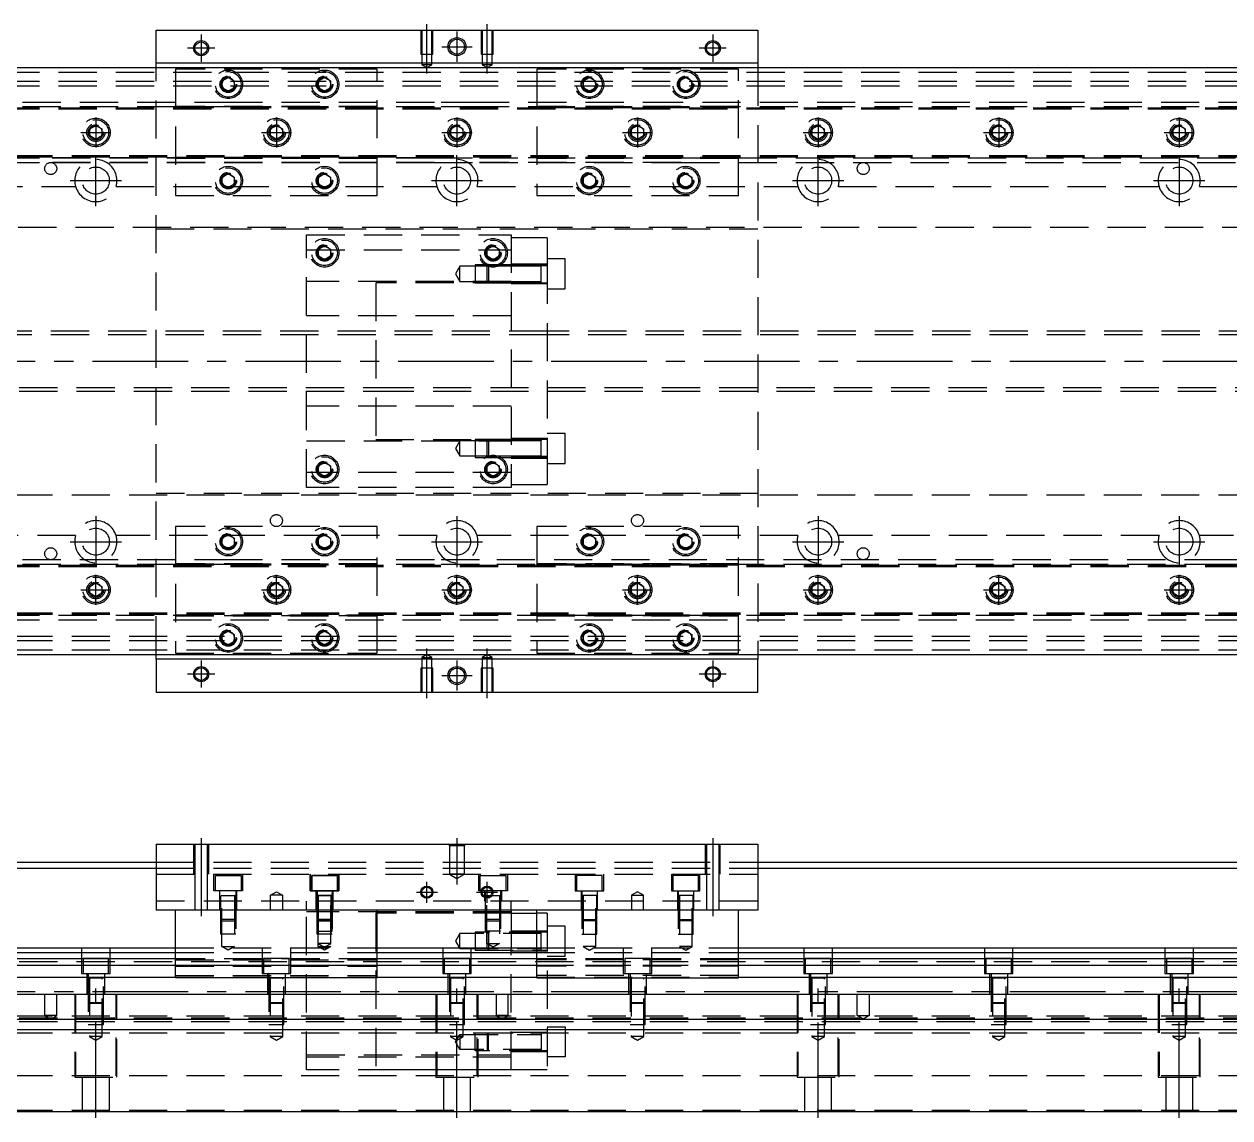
# Model space of a CAD drawing. Extents: x -29 to 999, y -310 to 112.
# Drawn here: x 253.2 to 653.8, y -251.5 to 112 of the extents above; entities that cross this region are included whole.
import ezdxf

# ---------------------------------------------------------------- set-up
doc = ezdxf.new("R2010")
doc.units = 0
doc.linetypes.add('CENTER', pattern=[50.8, 31.75, -6.35, 6.35, -6.35])
doc.linetypes.add('DASHED', pattern=[19.05, 12.7, -6.35])
doc.layers.get('0').update_dxf_attribs({"linetype": 'CONTINUOUS'})
doc.layers.add('CENTER', color=1, linetype='CENTER')

msp = doc.modelspace()

# ---------------------------------------------------------------- linework, layer by layer
at = {"color": 7, "linetype": 'CONTINUOUS'}
for p, q in [((297, 99), (297, 110)), ((297, 110), (497, 110)), ((497, 110), (497, 99)), ((791, 97.5), (3, 97.5)), ((497, 99), (297, 99)), ((297, 97.5), (297, 99)), ((497, 99), (497, 97.5)), ((3, -97.5), (791, -97.5)), ((297, -99), (297, -97.5)), ((297, -99), (297, -110)), ((497, -99), (297, -99)), ((497, -97.5), (497, -99)), ((497, -110), (497, -99)), ((297, -110), (497, -110)), ((297, -160.49), (297, -182.49)), ((297, -160.49), (497, -160.49)), ((497, -160.49), (497, -182.49)), ((3, -166.49), (297, -166.49)), ((497, -166.49), (791, -166.49)), ((11, -168.49), (297, -168.49)), ((497, -168.49), (783, -168.49)), ((497, -182.49), (297, -182.49)), ((303.5, -204.99), (303.5, -182.49)), ((370.5, -204.99), (370.5, -182.49)), ((415, -182.49), (415, -194.99)), ((415, -183.49), (423.5, -183.49)), ((423.5, -204.99), (423.5, -182.49)), ((490.5, -204.99), (490.5, -182.49)), ((17, -194.99), (303.5, -194.99)), ((370.5, -194.99), (423.5, -194.99)), ((490.5, -194.99), (777, -194.99)), ((17, -196.529608), (303.5, -196.529608)), ((303.5, -198.61154), (17, -198.61154)), ((370.5, -196.529608), (423.5, -196.529608)), ((423.5, -198.61154), (370.5, -198.61154)), ((490.5, -196.529608), (777, -196.529608)), ((777, -198.61154), (490.5, -198.61154)), ((303.5, -200.826666), (17, -200.826666)), ((423.5, -200.826666), (370.5, -200.826666)), ((777, -200.826666), (490.5, -200.826666)), ((17, -204.671934), (303.5, -204.671934)), ((370.5, -204.99), (303.5, -204.99)), ((370.5, -204.671934), (423.5, -204.671934)), ((423.5, -204.99), (490.5, -204.99)), ((490.5, -204.671934), (777, -204.671934)), ((777, -210.49), (17, -210.49)), ((777, -218.79), (17, -218.79)), ((777, -222.19), (17, -222.19)), ((777, -249.49), (17, -249.49))]:
    msp.add_line(p, q, dxfattribs=at)
at = {"color": 3, "linetype": 'DASHED'}
for p, q in [((385.000006, 110), (385.000006, 102)), ((385.35, 110), (385.35, 102)), ((388.65, 102), (388.65, 110)), ((388.999994, 102), (388.999994, 110)), ((405.000006, 110), (405.000006, 102)), ((405.35, 110), (405.35, 102)), ((408.65, 102), (408.65, 110)), ((408.999994, 102), (408.999994, 110)), ((385.000006, 102), (388.999994, 102)), ((385.35, 102), (385.35, 98.5)), ((388.65, 98.5), (388.65, 102)), ((405.000006, 102), (408.999994, 102)), ((405.35, 102), (405.35, 98.5)), ((408.65, 98.5), (408.65, 102)), ((297, -97.5), (297, 97.5)), ((370.5, 97), (303.5, 97)), ((303.5, 97), (303.5, 55)), ((370.5, 55), (370.5, 97)), ((388.65, 98.5), (385.35, 98.5)), ((385.35, 98.5), (387, 97.547372)), ((387, 97.547372), (388.65, 98.5)), ((408.65, 98.5), (405.35, 98.5)), ((405.35, 98.5), (407, 97.547372)), ((407, 97.547372), (408.65, 98.5)), ((490.5, 97), (423.5, 97)), ((423.5, 97), (423.5, 55)), ((490.5, 55), (490.5, 97)), ((497, 97.5), (497, -97.5)), ((17, 96), (777, 96)), ((17, 93), (777, 93)), ((318.5, 92), (318.512884, 92.253488)), ((319, 93.1547), (321, 94.309402)), ((319, 90.8453), (319, 93.1547)), ((321, 94.309402), (323, 93.1547)), ((323, 93.1547), (323, 90.8453)), ((350.5, 92), (350.518502, 92.303588)), ((351, 93.1547), (353, 94.309402)), ((351, 90.8453), (351, 93.1547)), ((353, 94.309402), (355, 93.1547)), ((355, 93.1547), (355, 90.8453)), ((439, 93.1547), (441, 94.309402)), ((439, 90.8453), (439, 93.1547)), ((441, 94.309402), (443, 93.1547)), ((443, 93.1547), (443, 90.8453)), ((443.483582, 92.286038), (443.5, 92)), ((471, 93.1547), (473, 94.309402)), ((471, 90.8453), (471, 93.1547)), ((473, 94.309402), (475, 93.1547)), ((475, 93.1547), (475, 90.8453)), ((475.483582, 92.286038), (475.5, 92)), ((17, 91.5), (777, 91.5)), ((321, 89.690598), (319, 90.8453)), ((323, 90.8453), (321, 89.690598)), ((353, 89.690598), (351, 90.8453)), ((355, 90.8453), (353, 89.690598)), ((441, 89.690598), (439, 90.8453)), ((443, 90.8453), (441, 89.690598)), ((473, 89.690598), (471, 90.8453)), ((475, 90.8453), (473, 89.690598)), ((322.5, 86), (17, 86)), ((322.5, 84.460392), (17, 84.460392)), ((17, 84.204452), (777, 84.204452)), ((17, 84.2), (777, 84.2)), ((370.5, 84.643014), (303.5, 84.643014)), ((303.5, 84.6), (370.5, 84.6)), ((303.5, 84.3), (370.5, 84.3)), ((389.5, 86), (322.5, 86)), ((389.5, 86), (322.5, 86)), ((389.5, 84.460392), (322.5, 84.460392)), ((389.5, 84.460392), (322.5, 84.460392)), ((404.5, 86), (389.5, 86)), ((404.5, 84.460392), (389.5, 84.460392)), ((471.5, 86), (404.5, 86)), ((471.5, 86), (404.5, 86)), ((471.5, 84.460392), (404.5, 84.460392)), ((471.5, 84.460392), (404.5, 84.460392)), ((490.5, 84.643014), (423.5, 84.643014)), ((423.5, 84.6), (490.5, 84.6)), ((423.5, 84.3), (490.5, 84.3)), ((777, 86), (471.5, 86)), ((777, 84.460392), (471.5, 84.460392)), ((17, 83.8), (777, 83.8)), ((275, 77.1547), (277, 78.309402)), ((275, 74.8453), (275, 77.1547)), ((277, 78.309402), (279, 77.1547)), ((279, 77.1547), (279, 74.8453)), ((279.483582, 76.286038), (279.5, 76)), ((335, 77.1547), (337, 78.309402)), ((335, 74.8453), (335, 77.1547)), ((337, 78.309402), (339, 77.1547)), ((339, 77.1547), (339, 74.8453)), ((339.483582, 76.286038), (339.5, 76)), ((395, 77.1547), (397, 78.309402)), ((395, 74.8453), (395, 77.1547)), ((397, 78.309402), (399, 77.1547)), ((399, 77.1547), (399, 74.8453)), ((399.483582, 76.286038), (399.5, 76)), ((454.5, 76), (454.512884, 76.253488)), ((455, 77.1547), (457, 78.309402)), ((455, 74.8453), (455, 77.1547)), ((457, 78.309402), (459, 77.1547)), ((459, 77.1547), (459, 74.8453)), ((514.5, 76), (514.512884, 76.253488)), ((515, 77.1547), (517, 78.309402)), ((515, 74.8453), (515, 77.1547)), ((517, 78.309402), (519, 77.1547)), ((519, 77.1547), (519, 74.8453)), ((574.5, 76), (574.512884, 76.253488)), ((575, 77.1547), (577, 78.309402)), ((575, 74.8453), (575, 77.1547)), ((577, 78.309402), (579, 77.1547)), ((579, 77.1547), (579, 74.8453)), ((634.5, 76), (634.512884, 76.253488)), ((635, 77.1547), (637, 78.309402)), ((635, 74.8453), (635, 77.1547)), ((637, 78.309402), (639, 77.1547)), ((639, 77.1547), (639, 74.8453)), ((277, 73.690598), (275, 74.8453)), ((279, 74.8453), (277, 73.690598)), ((337, 73.690598), (335, 74.8453)), ((339, 74.8453), (337, 73.690598)), ((397, 73.690598), (395, 74.8453)), ((399, 74.8453), (397, 73.690598)), ((457, 73.690598), (455, 74.8453)), ((459, 74.8453), (457, 73.690598)), ((517, 73.690598), (515, 74.8453)), ((519, 74.8453), (517, 73.690598)), ((577, 73.690598), (575, 74.8453)), ((579, 74.8453), (577, 73.690598)), ((637, 73.690598), (635, 74.8453)), ((639, 74.8453), (637, 73.690598)), ((777, 68.2), (17, 68.2)), ((777, 67.8), (17, 67.8)), ((777, 67.795548), (17, 67.795548)), ((17, 67.539608), (262.5, 67.539608)), ((17, 66), (262.5, 66)), ((389.5, 67.539608), (262.5, 67.539608)), ((262.5, 67.539608), (389.5, 67.539608)), ((389.5, 66), (262.5, 66)), ((262.5, 66), (389.5, 66)), ((370.5, 67.7), (303.5, 67.7)), ((370.5, 67.4), (303.5, 67.4)), ((370.5, 67.356986), (303.5, 67.356986)), ((389.5, 67.539608), (404.5, 67.539608)), ((389.5, 66), (404.5, 66)), ((471.5, 67.539608), (404.5, 67.539608)), ((404.5, 67.539608), (471.5, 67.539608)), ((471.5, 66), (404.5, 66)), ((404.5, 66), (471.5, 66)), ((490.5, 67.7), (423.5, 67.7)), ((490.5, 67.4), (423.5, 67.4)), ((490.5, 67.356986), (423.5, 67.356986)), ((471.5, 67.539608), (777, 67.539608)), ((471.5, 66), (777, 66)), ((319, 61.1547), (321, 62.309402)), ((319, 58.8453), (319, 61.1547)), ((321, 62.309402), (323, 61.1547)), ((323, 61.1547), (323, 58.8453)), ((323.483582, 60.286038), (323.5, 60)), ((351, 61.1547), (353, 62.309402)), ((351, 58.8453), (351, 61.1547)), ((353, 62.309402), (355, 61.1547)), ((355, 61.1547), (355, 58.8453)), ((355.483582, 60.286038), (355.5, 60)), ((439, 61.1547), (441, 62.309402)), ((439, 58.8453), (439, 61.1547)), ((441, 62.309402), (443, 61.1547)), ((443, 61.1547), (443, 58.8453)), ((443.483582, 60.286038), (443.5, 60)), ((471, 61.1547), (473, 62.309402)), ((471, 58.8453), (471, 61.1547)), ((473, 62.309402), (475, 61.1547)), ((475, 61.1547), (475, 58.8453)), ((475.483582, 60.286038), (475.5, 60)), ((163.708204, 58), (270.291796, 58)), ((283.708204, 58), (390.291796, 58)), ((321, 57.690598), (319, 58.8453)), ((323, 58.8453), (321, 57.690598)), ((353, 57.690598), (351, 58.8453)), ((355, 58.8453), (353, 57.690598)), ((403.708204, 58), (510.291796, 58)), ((441, 57.690598), (439, 58.8453)), ((443, 58.8453), (441, 57.690598)), ((473, 57.690598), (471, 58.8453)), ((475, 58.8453), (473, 57.690598)), ((523.708204, 58), (630.291796, 58)), ((643.708204, 58), (750.291796, 58)), ((303.5, 55), (370.5, 55)), ((423.5, 55), (490.5, 55)), ((22.640312, 44.5), (777, 44.5)), ((297, 44), (497, 44)), ((347, 42), (415, 42)), ((347, -42), (347, 42)), ((415, 42), (415, -42)), ((427, 41), (415, 41)), ((427, 41), (427, 31.701734)), ((347, 37), (415, 37)), ((350.5, 36), (350.512884, 36.253488)), ((351, 37.1547), (353, 38.309402)), ((351, 34.8453), (351, 37.1547)), ((353, 38.309402), (355, 37.1547)), ((355, 37.1547), (355, 34.8453)), ((407, 37.1547), (409, 38.309402)), ((407, 34.8453), (407, 37.1547)), ((409, 38.309402), (411, 37.1547)), ((411, 37.1547), (411, 34.8453)), ((411.483582, 36.286038), (411.5, 36)), ((353, 33.690598), (351, 34.8453)), ((355, 34.8453), (353, 33.690598)), ((409, 33.690598), (407, 34.8453)), ((411, 34.8453), (409, 33.690598)), ((427, 32.261852), (415, 32.261852)), ((433, 34.011852), (427, 34.011852)), ((433, 24.011852), (433, 34.011852)), ((398, 31.511852), (396.556624, 29.011852)), ((396.556624, 29.011852), (398, 26.511852)), ((398, 26.511852), (398, 31.511852)), ((403, 31.511852), (398, 31.511852)), ((403, 32.011846), (403, 26.011856)), ((407.49998, 32.011846), (403, 32.011846)), ((406.99998, 31.511852), (403, 31.511852)), ((407.5, 32.011852), (407, 31.511852)), ((407, 26.511852), (407, 31.511852)), ((415, 31.511852), (407, 31.511852)), ((415, 31.511852), (407, 31.511852)), ((407.5, 32.011852), (407.5, 26.011852)), ((415, 32.011852), (407.5, 32.011852)), ((415, 32.011846), (407.5, 32.011846)), ((427, 31.701734), (415, 31.701734)), ((425.005, 32.011852), (415.00002, 32.011852)), ((425, 31.511852), (415.00002, 31.511852)), ((427, 32.011852), (424.995, 32.011852)), ((425, 26.011846), (425, 32.011856)), ((427, 31.701734), (427, -31.701734)), ((415, 26.5), (347, 26.5)), ((370, 26), (370, -26)), ((415, 26), (370, 26)), ((398, 26.511852), (403, 26.511852)), ((403, 26.511852), (406.99998, 26.511852)), ((403, 26.011856), (407.49998, 26.011856)), ((407, 26.511852), (415, 26.511852)), ((407, 26.511852), (415, 26.511852)), ((407, 26.511852), (407.5, 26.011852)), ((407.5, 26.011856), (415, 26.011856)), ((407.5, 26.011852), (415, 26.011852)), ((415, 25.761852), (427, 25.761852)), ((415.00002, 26.511852), (425, 26.511852)), ((415.00002, 26.011852), (425.005, 26.011852)), ((424.995, 26.011852), (427, 26.011852)), ((427, 24.011852), (433, 24.011852)), ((415, 15), (347, 15)), ((369.99998, 10), (42, 10)), ((369.99998, 8.75), (42, 8.75)), ((427, 10), (370, 10)), ((427, 9.999994), (370, 9.999994)), ((427, 8.75), (370, 8.75)), ((427, 8.75), (370, 8.75)), ((720.005, 10), (427.00002, 10)), ((720, 8.75), (427.00002, 8.75)), ((42, -8.75), (369.99998, -8.75)), ((42, -10), (369.99998, -10)), ((370, -8.75), (427, -8.75)), ((370, -8.75), (427, -8.75)), ((370, -9.999994), (427, -9.999994)), ((370, -10), (427, -10)), ((427.00002, -8.75), (720, -8.75)), ((427.00002, -10), (720.005, -10)), ((415, -15), (347, -15)), ((433, -24.011852), (427, -24.011852)), ((433, -34.011852), (433, -24.011852)), ((347, -26.5), (415, -26.5)), ((370, -26), (415, -26)), ((398, -26.511852), (396.556624, -29.011852)), ((398, -31.511852), (398, -26.511852)), ((403, -26.511852), (398, -26.511852)), ((403, -26.011856), (403, -32.011846)), ((407.49998, -26.011856), (403, -26.011856)), ((406.99998, -26.511852), (403, -26.511852)), ((407.5, -26.011852), (407, -26.511852)), ((407, -31.511852), (407, -26.511852)), ((415, -26.511852), (407, -26.511852)), ((415, -26.511852), (407, -26.511852)), ((407.5, -26.011852), (407.5, -32.011852)), ((415, -26.011852), (407.5, -26.011852)), ((415, -26.011856), (407.5, -26.011856)), ((427, -25.761852), (415, -25.761852)), ((425.005, -26.011852), (415.00002, -26.011852)), ((425, -26.511852), (415.00002, -26.511852)), ((427, -26.011852), (424.995, -26.011852)), ((425, -32.010828), (425, -26.011846)), ((425, -26.361648), (425, -26.011852)), ((425, -26.011852), (425, -26.361648)), ((425, -31.662054), (425, -26.361648)), ((396.556624, -29.011852), (398, -31.511852)), ((398, -31.511852), (403, -31.511852)), ((403, -31.511852), (406.99998, -31.511852)), ((403, -32.011846), (407.49998, -32.011846)), ((407, -31.511852), (415, -31.511852)), ((407, -31.511852), (415, -31.511852)), ((407, -31.511852), (407.5, -32.011852)), ((407.5, -32.011846), (415, -32.011846)), ((407.5, -32.011852), (415, -32.011852)), ((427, -31.701734), (415, -31.701734)), ((427, -31.701734), (415, -31.701734)), ((415.00002, -31.511852), (425, -31.511852)), ((415.00002, -32.011852), (425.005, -32.011852)), ((424.995, -32.011852), (427, -32.011852)), ((425, -32.011852), (425, -31.662054)), ((425, -31.662054), (425, -32.011852)), ((425, -32.011856), (425, -32.010828)), ((427, -31.701734), (427, -41)), ((351, -34.8453), (353, -33.690598)), ((351, -37.1547), (351, -34.8453)), ((353, -33.690598), (355, -34.8453)), ((355, -34.8453), (355, -37.1547)), ((355.483582, -35.713962), (355.5, -36)), ((407, -34.8453), (409, -33.690598)), ((407, -37.1547), (407, -34.8453)), ((409, -33.690598), (411, -34.8453)), ((411, -34.8453), (411, -37.1547)), ((411.483582, -35.713962), (411.5, -36)), ((415, -32.261852), (427, -32.261852)), ((427, -34.011852), (433, -34.011852)), ((415, -37), (347, -37)), ((353, -38.309402), (351, -37.1547)), ((355, -37.1547), (353, -38.309402)), ((409, -38.309402), (407, -37.1547)), ((411, -37.1547), (409, -38.309402)), ((497, -44), (297, -44)), ((415, -42), (347, -42)), ((415, -41), (427, -41)), ((777, -44.5), (22.640312, -44.5)), ((303.5, -55), (303.5, -97)), ((370.5, -55), (303.5, -55)), ((370.5, -97), (370.5, -55)), ((490.5, -55), (423.5, -55)), ((423.5, -55), (423.5, -97)), ((490.5, -97), (490.5, -55)), ((270.291796, -58), (163.708204, -58)), ((390.291796, -58), (283.708204, -58)), ((318.5, -60), (318.512884, -59.746512)), ((319, -58.8453), (321, -57.690598)), ((319, -61.1547), (319, -58.8453)), ((321, -57.690598), (323, -58.8453)), ((323, -58.8453), (323, -61.1547)), ((351, -58.8453), (353, -57.690598)), ((351, -61.1547), (351, -58.8453)), ((353, -57.690598), (355, -58.8453)), ((355, -58.8453), (355, -61.1547)), ((355.483582, -59.713962), (355.5, -60)), ((510.291796, -58), (403.708204, -58)), ((439, -58.8453), (441, -57.690598)), ((439, -61.1547), (439, -58.8453)), ((441, -57.690598), (443, -58.8453)), ((443, -58.8453), (443, -61.1547)), ((443.483582, -59.713962), (443.5, -60)), ((470.5, -60), (470.512884, -59.746512)), ((471, -58.8453), (473, -57.690598)), ((471, -61.1547), (471, -58.8453)), ((473, -57.690598), (475, -58.8453)), ((475, -58.8453), (475, -61.1547)), ((630.291796, -58), (523.708204, -58)), ((750.291796, -58), (643.708204, -58)), ((321, -62.309402), (319, -61.1547)), ((323, -61.1547), (321, -62.309402)), ((353, -62.309402), (351, -61.1547)), ((355, -61.1547), (353, -62.309402)), ((441, -62.309402), (439, -61.1547)), ((443, -61.1547), (441, -62.309402)), ((473, -62.309402), (471, -61.1547)), ((475, -61.1547), (473, -62.309402)), ((322.5, -66), (17, -66)), ((322.5, -67.539608), (17, -67.539608)), ((17, -67.795548), (777, -67.795548)), ((17, -67.8), (777, -67.8)), ((370.5, -67.356986), (303.5, -67.356986)), ((303.5, -67.4), (370.5, -67.4)), ((303.5, -67.7), (370.5, -67.7)), ((389.5, -66), (322.5, -66)), ((389.5, -66), (322.5, -66)), ((389.5, -67.539608), (322.5, -67.539608)), ((389.5, -67.539608), (322.5, -67.539608)), ((404.5, -66), (389.5, -66)), ((404.5, -67.539608), (389.5, -67.539608)), ((651.5, -66), (404.5, -66)), ((651.5, -66), (404.5, -66)), ((651.5, -67.539608), (404.5, -67.539608)), ((651.5, -67.539608), (404.5, -67.539608)), ((490.5, -67.356986), (423.5, -67.356986)), ((423.5, -67.4), (490.5, -67.4)), ((423.5, -67.7), (490.5, -67.7)), ((777, -66), (651.5, -66)), ((777, -67.539608), (651.5, -67.539608)), ((17, -68.2), (777, -68.2)), ((274.5, -76), (274.512884, -75.746512)), ((275, -74.8453), (277, -73.690598)), ((275, -77.1547), (275, -74.8453)), ((277, -73.690598), (279, -74.8453)), ((279, -74.8453), (279, -77.1547)), ((335, -74.8453), (337, -73.690598)), ((335, -77.1547), (335, -74.8453)), ((337, -73.690598), (339, -74.8453)), ((339, -74.8453), (339, -77.1547)), ((339.483582, -75.713962), (339.5, -76)), ((394.5, -76), (394.518502, -75.696412)), ((395, -74.8453), (397, -73.690598)), ((395, -77.1547), (395, -74.8453)), ((397, -73.690598), (399, -74.8453)), ((399, -74.8453), (399, -77.1547)), ((455, -74.8453), (457, -73.690598)), ((455, -77.1547), (455, -74.8453)), ((457, -73.690598), (459, -74.8453)), ((459, -74.8453), (459, -77.1547)), ((459.483582, -75.713962), (459.5, -76)), ((515, -74.8453), (517, -73.690598)), ((515, -77.1547), (515, -74.8453)), ((517, -73.690598), (519, -74.8453)), ((519, -74.8453), (519, -77.1547)), ((519.483582, -75.713962), (519.5, -76)), ((575, -74.8453), (577, -73.690598)), ((575, -77.1547), (575, -74.8453)), ((577, -73.690598), (579, -74.8453)), ((579, -74.8453), (579, -77.1547)), ((579.483582, -75.713962), (579.5, -76)), ((635, -74.8453), (637, -73.690598)), ((635, -77.1547), (635, -74.8453)), ((637, -73.690598), (639, -74.8453)), ((639, -74.8453), (639, -77.1547)), ((639.483582, -75.713962), (639.5, -76)), ((277, -78.309402), (275, -77.1547)), ((279, -77.1547), (277, -78.309402)), ((337, -78.309402), (335, -77.1547)), ((339, -77.1547), (337, -78.309402)), ((397, -78.309402), (395, -77.1547)), ((399, -77.1547), (397, -78.309402)), ((457, -78.309402), (455, -77.1547)), ((459, -77.1547), (457, -78.309402)), ((517, -78.309402), (515, -77.1547)), ((519, -77.1547), (517, -78.309402)), ((577, -78.309402), (575, -77.1547)), ((579, -77.1547), (577, -78.309402)), ((637, -78.309402), (635, -77.1547)), ((639, -77.1547), (637, -78.309402)), ((777, -83.8), (17, -83.8)), ((777, -84.2), (17, -84.2)), ((777, -84.204452), (17, -84.204452)), ((17, -84.460392), (777, -84.460392)), ((17, -86), (777, -86)), ((303.5, -84.3), (370.5, -84.3)), ((303.5, -84.6), (370.5, -84.6)), ((370.5, -84.643014), (303.5, -84.643014)), ((423.5, -84.3), (490.5, -84.3)), ((423.5, -84.6), (490.5, -84.6)), ((490.5, -84.643014), (423.5, -84.643014)), ((777, -91.5), (17, -91.5)), ((319, -90.8453), (321, -89.690598)), ((319, -93.1547), (319, -90.8453)), ((321, -89.690598), (323, -90.8453)), ((323, -90.8453), (323, -93.1547)), ((323.483582, -91.713962), (323.5, -92)), ((351, -90.8453), (353, -89.690598)), ((351, -93.1547), (351, -90.8453)), ((353, -89.690598), (355, -90.8453)), ((355, -90.8453), (355, -93.1547)), ((355.483582, -91.713962), (355.5, -92)), ((438.5, -92), (438.518502, -91.696412)), ((439, -90.8453), (441, -89.690598)), ((439, -93.1547), (439, -90.8453)), ((441, -89.690598), (443, -90.8453)), ((443, -90.8453), (443, -93.1547)), ((470.5, -92), (470.512884, -91.746512)), ((471, -90.8453), (473, -89.690598)), ((471, -93.1547), (471, -90.8453)), ((473, -89.690598), (475, -90.8453)), ((475, -90.8453), (475, -93.1547)), ((777, -93), (17, -93)), ((777, -96), (17, -96)), ((321, -94.309402), (319, -93.1547)), ((323, -93.1547), (321, -94.309402)), ((353, -94.309402), (351, -93.1547)), ((355, -93.1547), (353, -94.309402)), ((441, -94.309402), (439, -93.1547)), ((443, -93.1547), (441, -94.309402)), ((473, -94.309402), (471, -93.1547)), ((475, -93.1547), (473, -94.309402)), ((303.5, -97), (370.5, -97)), ((387, -97.547372), (385.35, -98.5)), ((385.35, -98.5), (387, -98.5)), ((385.35, -98.5), (385.35, -102)), ((388.65, -98.5), (387, -97.547372)), ((387, -98.5), (388.65, -98.5)), ((388.65, -102), (388.65, -98.5)), ((407, -97.547372), (405.35, -98.5)), ((405.35, -98.5), (407, -98.5)), ((405.35, -98.5), (405.35, -102)), ((408.65, -98.5), (407, -97.547372)), ((407, -98.5), (408.65, -98.5)), ((408.65, -102), (408.65, -98.5)), ((423.5, -97), (490.5, -97)), ((388.999994, -102), (385.000006, -102)), ((385.000006, -102), (385.000006, -110)), ((385.35, -102), (385.35, -110)), ((388.65, -110), (388.65, -102)), ((388.999994, -110), (388.999994, -102)), ((408.999994, -102), (405.000006, -102)), ((405.000006, -102), (405.000006, -110)), ((405.35, -102), (405.35, -110)), ((408.65, -110), (408.65, -102)), ((408.999994, -110), (408.999994, -102)), ((309.500006, -160.49), (309.500006, -170.49)), ((309.9, -160.49), (309.9, -170.49)), ((314.1, -170.49), (314.1, -160.49)), ((314.499994, -170.49), (314.499994, -160.49)), ((394.5, -160.99), (394, -160.49)), ((394.5, -160.99), (394.5, -170.49)), ((394.5, -160.99), (399.5, -160.99)), ((399.5, -160.99), (400, -160.49)), ((399.5, -170.49), (399.5, -160.99)), ((479.500006, -160.49), (479.500006, -170.49)), ((479.9, -160.49), (479.9, -170.49)), ((484.1, -170.49), (484.1, -160.49)), ((484.499994, -170.49), (484.499994, -160.49)), ((297, -166.49), (497, -166.49)), ((297, -168.49), (497, -168.49)), ((297, -170.49), (497, -170.49)), ((309.9, -170.49), (309.9, -182.49)), ((314.1, -182.49), (314.1, -170.49)), ((316.25, -175.99), (316.25, -170.49)), ((316.75, -170.99), (325.25, -170.99)), ((316.75, -175.99), (316.75, -170.99)), ((325.25, -170.99), (325.25, -175.99)), ((325.75, -170.49), (325.75, -175.99)), ((348.25, -170.49), (348.25, -175.99)), ((348.25, -175.99), (348.25, -170.49)), ((357.25, -170.99), (348.75, -170.99)), ((348.75, -170.99), (348.75, -175.99)), ((348.75, -170.99), (357.25, -170.99)), ((348.75, -175.99), (348.75, -170.99)), ((357.25, -175.99), (357.25, -170.99)), ((357.25, -170.99), (357.25, -175.99)), ((357.75, -175.99), (357.75, -170.49)), ((357.75, -170.49), (357.75, -175.99)), ((399.5, -170.49), (394.5, -170.49)), ((394.5, -170.49), (397, -171.933376)), ((397, -171.933376), (399.5, -170.49)), ((404.25, -175.99), (404.25, -170.49)), ((404.75, -170.99), (413.25, -170.99)), ((404.75, -175.99), (404.75, -170.99)), ((413.25, -170.99), (413.25, -175.99)), ((413.75, -170.49), (413.75, -175.99)), ((436.25, -170.49), (436.25, -175.99)), ((445.25, -170.99), (436.75, -170.99)), ((436.75, -170.99), (436.75, -175.99)), ((445.25, -175.99), (445.25, -170.99)), ((445.75, -175.99), (445.75, -170.49)), ((468.25, -170.49), (468.25, -175.99)), ((477.25, -170.99), (468.75, -170.99)), ((468.75, -170.99), (468.75, -175.99)), ((477.25, -175.99), (477.25, -170.99)), ((477.75, -175.99), (477.75, -170.49)), ((479.9, -170.49), (479.9, -182.49)), ((484.1, -182.49), (484.1, -170.49)), ((325.75, -175.99), (316.25, -175.99)), ((318.25, -182.49), (318.25, -175.99)), ((318.500006, -190.49), (318.500006, -175.99)), ((323.499994, -175.99), (323.499994, -190.49)), ((323.75, -175.99), (323.75, -182.49)), ((348.25, -175.99), (357.75, -175.99)), ((357.75, -175.99), (348.25, -175.99)), ((350.25, -175.99), (350.25, -179.49)), ((350.25, -182.49), (350.25, -175.99)), ((350.500006, -175.99), (350.500006, -189.49)), ((350.500006, -190.49), (350.500006, -175.99)), ((355.499994, -189.49), (355.499994, -175.99)), ((355.499994, -175.99), (355.499994, -190.49)), ((355.75, -179.49), (355.75, -175.99)), ((355.75, -175.99), (355.75, -182.49)), ((413.75, -175.99), (404.25, -175.99)), ((406.25, -179.49), (406.25, -175.99)), ((406.500006, -189.49), (406.500006, -175.99)), ((411.499994, -175.99), (411.499994, -189.49)), ((411.75, -175.99), (411.75, -179.49)), ((436.25, -175.99), (445.75, -175.99)), ((438.25, -175.99), (438.25, -182.49)), ((438.500006, -175.99), (438.500006, -190.49)), ((443.499994, -190.49), (443.499994, -175.99)), ((443.75, -182.49), (443.75, -175.99)), ((468.25, -175.99), (477.75, -175.99)), ((470.25, -175.99), (470.25, -182.49)), ((470.500006, -175.99), (470.500006, -190.49)), ((475.499994, -190.49), (475.499994, -175.99)), ((475.75, -182.49), (475.75, -175.99)), ((497, -179.49), (297, -179.49)), ((318.499994, -177.59), (323.500006, -177.59)), ((318.9, -194.49), (318.9, -177.59)), ((323.1, -177.59), (323.1, -194.49)), ((335, -177.49), (337, -176.3353)), ((337, -177.49), (335, -177.49)), ((335, -182.49), (335, -177.49)), ((337, -176.3353), (339, -177.49)), ((339, -177.49), (337, -177.49)), ((339, -177.49), (339, -182.49)), ((347, -182.49), (347, -179.49)), ((355.500006, -177.59), (350.499994, -177.59)), ((355.500006, -177.59), (350.499994, -177.59)), ((350.499994, -177.59), (355.500006, -177.59)), ((350.9, -177.59), (350.9, -193.49)), ((350.9, -194.49), (350.9, -177.59)), ((355.1, -193.49), (355.1, -177.59)), ((355.1, -177.59), (355.1, -194.49)), ((406.499994, -177.59), (411.500006, -177.59)), ((406.499994, -177.59), (411.500006, -177.59)), ((406.9, -193.49), (406.9, -177.59)), ((411.1, -177.59), (411.1, -193.49)), ((415, -182.49), (415, -179.49)), ((443.500006, -177.59), (438.499994, -177.59)), ((438.9, -177.59), (438.9, -194.49)), ((443.1, -194.49), (443.1, -177.59)), ((457, -176.3353), (455, -177.49)), ((455, -177.49), (457, -177.49)), ((455, -177.49), (455, -182.49)), ((459, -177.49), (457, -176.3353)), ((457, -177.49), (459, -177.49)), ((459, -182.49), (459, -177.49)), ((475.500006, -177.59), (470.499994, -177.59)), ((470.9, -177.59), (470.9, -194.49)), ((475.1, -194.49), (475.1, -177.59)), ((347, -235.49), (347, -182.49)), ((415, -182.99), (347, -182.99)), ((370, -183.49), (370, -235.49)), ((415, -183.49), (370, -183.49)), ((427, -183.49), (423.5, -183.49)), ((427, -183.49), (427, -235.49)), ((323.5, -185.59), (318.5, -185.59)), ((318.9, -185.99), (318.5, -185.59)), ((318.9, -185.99), (323.1, -185.99)), ((323.5, -185.59), (323.1, -185.99)), ((350.5, -185.59), (355.5, -185.59)), ((350.5, -185.59), (350.9, -185.99)), ((355.5, -185.59), (350.5, -185.59)), ((350.9, -185.99), (350.5, -185.59)), ((355.1, -185.99), (350.9, -185.99)), ((350.9, -185.99), (355.1, -185.99)), ((355.1, -185.99), (355.5, -185.59)), ((355.5, -185.59), (355.1, -185.99)), ((411.5, -185.59), (406.5, -185.59)), ((406.9, -185.99), (406.5, -185.59)), ((406.9, -185.99), (411.1, -185.99)), ((411.5, -185.59), (411.1, -185.99)), ((433, -187.74), (427, -187.74)), ((433, -197.74), (433, -187.74)), ((438.5, -185.59), (443.5, -185.59)), ((438.5, -185.59), (438.9, -185.99)), ((443.1, -185.99), (438.9, -185.99)), ((443.1, -185.99), (443.5, -185.59)), ((470.5, -185.59), (475.5, -185.59)), ((470.5, -185.59), (470.9, -185.99)), ((475.1, -185.99), (470.9, -185.99)), ((475.1, -185.99), (475.5, -185.59)), ((323.499994, -190.49), (318.500006, -190.49)), ((350.500006, -189.49), (355.499994, -189.49)), ((355.499994, -190.49), (350.500006, -190.49)), ((398, -190.24), (396.556624, -192.74)), ((398, -195.24), (398, -190.24)), ((425, -190.24), (398, -190.24)), ((403, -189.740006), (403, -195.739994)), ((427, -189.740006), (403, -189.740006)), ((411.499994, -189.49), (406.500006, -189.49)), ((407.5, -189.74), (407, -190.24)), ((407, -195.24), (407, -190.24)), ((407.5, -189.74), (407.5, -195.74)), ((427, -189.49), (415, -189.49)), ((425, -195.740006), (425, -189.739994)), ((438.500006, -190.49), (443.499994, -190.49)), ((470.500006, -190.49), (475.499994, -190.49)), ((272.25, -194.99), (272.25, -203.49)), ((281.75, -203.49), (281.75, -194.99)), ((303.5, -194.99), (370.5, -194.99)), ((318.9, -194.49), (323.1, -194.49)), ((321, -195.702436), (318.9, -194.49)), ((323.1, -194.49), (321, -195.702436)), ((332.25, -194.99), (332.25, -203.49)), ((341.75, -203.49), (341.75, -194.99)), ((355.1, -193.49), (350.9, -193.49)), ((350.9, -193.49), (353, -194.702436)), ((350.9, -194.49), (355.1, -194.49)), ((353, -195.702436), (350.9, -194.49)), ((353, -194.702436), (355.1, -193.49)), ((355.1, -194.49), (353, -195.702436)), ((392.25, -194.99), (392.25, -203.49)), ((396.556624, -192.74), (398, -195.24)), ((398, -195.24), (425, -195.24)), ((401.75, -203.49), (401.75, -194.99)), ((403, -195.739994), (427, -195.739994)), ((406.9, -193.49), (411.1, -193.49)), ((409, -194.702436), (406.9, -193.49)), ((407, -195.24), (407.5, -195.74)), ((411.1, -193.49), (409, -194.702436)), ((415, -235.49), (415, -194.99)), ((415, -195.99), (427, -195.99)), ((423.5, -194.99), (490.5, -194.99)), ((443.1, -194.49), (438.9, -194.49)), ((438.9, -194.49), (441, -195.702436)), ((441, -195.702436), (443.1, -194.49)), ((452.25, -194.99), (452.25, -203.49)), ((461.75, -203.49), (461.75, -194.99)), ((475.1, -194.49), (470.9, -194.49)), ((470.9, -194.49), (473, -195.702436)), ((473, -195.702436), (475.1, -194.49)), ((512.25, -194.99), (512.25, -203.49)), ((521.75, -203.49), (521.75, -194.99)), ((572.25, -194.99), (572.25, -203.49)), ((581.75, -203.49), (581.75, -194.99)), ((632.25, -194.99), (632.25, -203.49)), ((641.75, -203.49), (641.75, -194.99)), ((42, -199.489994), (720, -199.489994)), ((281.25, -198.49), (272.75, -198.49)), ((272.75, -198.49), (272.75, -203.49)), ((281.25, -203.49), (281.25, -198.49)), ((303.5, -196.529608), (370.5, -196.529608)), ((370.5, -198.61154), (303.5, -198.61154)), ((303.5, -199.01668), (370.5, -199.01668)), ((341.25, -198.49), (332.75, -198.49)), ((332.75, -198.49), (332.75, -203.49)), ((341.25, -203.49), (341.25, -198.49)), ((401.25, -198.49), (392.75, -198.49)), ((392.75, -198.49), (392.75, -203.49)), ((401.25, -203.49), (401.25, -198.49)), ((423.5, -196.529608), (490.5, -196.529608)), ((490.5, -198.61154), (423.5, -198.61154)), ((490.5, -199.01668), (423.5, -199.01668)), ((427, -197.74), (433, -197.74)), ((461.25, -198.49), (452.75, -198.49)), ((452.75, -198.49), (452.75, -203.49)), ((461.25, -203.49), (461.25, -198.49)), ((521.25, -198.49), (512.75, -198.49)), ((512.75, -198.49), (512.75, -203.49)), ((521.25, -203.49), (521.25, -198.49)), ((581.25, -198.49), (572.75, -198.49)), ((572.75, -198.49), (572.75, -203.49)), ((581.25, -203.49), (581.25, -198.49)), ((641.25, -198.49), (632.75, -198.49)), ((632.75, -198.49), (632.75, -203.49)), ((641.25, -203.49), (641.25, -198.49)), ((42, -200.739994), (720, -200.739994)), ((272.25, -203.49), (281.75, -203.49)), ((274, -203.49), (274, -210.49)), ((274.500006, -203.49), (274.500006, -220.49)), ((279.499994, -220.49), (279.499994, -203.49)), ((280, -210.49), (280, -203.49)), ((370.5, -200.826666), (303.5, -200.826666)), ((303.5, -201.07), (370.5, -201.07)), ((303.5, -204.167372), (370.5, -204.167372)), ((332.25, -203.49), (341.75, -203.49)), ((334, -203.49), (334, -210.49)), ((334.500006, -203.49), (334.500006, -220.49)), ((339.499994, -220.49), (339.499994, -203.49)), ((340, -210.49), (340, -203.49)), ((392.25, -203.49), (401.75, -203.49)), ((394, -203.49), (394, -210.49)), ((394.500006, -203.49), (394.500006, -220.49)), ((399.499994, -220.49), (399.499994, -203.49)), ((400, -210.49), (400, -203.49)), ((490.5, -200.826666), (423.5, -200.826666)), ((490.5, -201.07), (423.5, -201.07)), ((490.5, -204.167372), (423.5, -204.167372)), ((452.25, -203.49), (461.75, -203.49)), ((454, -203.49), (454, -210.49)), ((454.500006, -203.49), (454.500006, -220.49)), ((459.499994, -220.49), (459.499994, -203.49)), ((460, -210.49), (460, -203.49)), ((512.25, -203.49), (521.75, -203.49)), ((514, -203.49), (514, -210.49)), ((514.500006, -203.49), (514.500006, -220.49)), ((519.499994, -220.49), (519.499994, -203.49)), ((520, -210.49), (520, -203.49)), ((572.25, -203.49), (581.75, -203.49)), ((574, -203.49), (574, -210.49)), ((574.500006, -203.49), (574.500006, -220.49)), ((579.499994, -220.49), (579.499994, -203.49)), ((580, -210.49), (580, -203.49)), ((632.25, -203.49), (641.75, -203.49)), ((634, -203.49), (634, -210.49)), ((634.500006, -203.49), (634.500006, -220.49)), ((639.499994, -220.49), (639.499994, -203.49)), ((640, -210.49), (640, -203.49)), ((279.500006, -205.09), (274.499994, -205.09)), ((274.9, -205.09), (274.9, -224.49)), ((279.1, -224.49), (279.1, -205.09)), ((303.5, -204.671934), (370.5, -204.671934)), ((339.500006, -205.09), (334.499994, -205.09)), ((334.9, -205.09), (334.9, -224.49)), ((339.1, -224.49), (339.1, -205.09)), ((399.500006, -205.09), (394.499994, -205.09)), ((394.9, -205.09), (394.9, -224.49)), ((399.1, -224.49), (399.1, -205.09)), ((423.5, -204.671934), (490.5, -204.671934)), ((459.500006, -205.09), (454.499994, -205.09)), ((454.9, -205.09), (454.9, -224.49)), ((459.1, -224.49), (459.1, -205.09)), ((519.500006, -205.09), (514.499994, -205.09)), ((514.9, -205.09), (514.9, -224.49)), ((519.1, -224.49), (519.1, -205.09)), ((579.500006, -205.09), (574.499994, -205.09)), ((574.9, -205.09), (574.9, -224.49)), ((579.1, -224.49), (579.1, -205.09)), ((639.500006, -205.09), (634.499994, -205.09)), ((634.9, -205.09), (634.9, -224.49)), ((639.1, -224.49), (639.1, -205.09)), ((260, -210.49), (260, -217.49)), ((264, -217.49), (264, -210.49)), ((270, -210.49), (270, -237.99)), ((270.291796, -210.49), (270.291796, -237.49)), ((283.708204, -237.49), (283.708204, -210.49)), ((284, -237.99), (284, -210.49)), ((390, -210.49), (390, -237.99)), ((390.291796, -210.49), (390.291796, -237.49)), ((403.708204, -237.49), (403.708204, -210.49)), ((404, -237.99), (404, -210.49)), ((410, -210.49), (410, -217.49)), ((414, -217.49), (414, -210.49)), ((510, -210.49), (510, -237.99)), ((510.291796, -210.49), (510.291796, -237.49)), ((523.708204, -237.49), (523.708204, -210.49)), ((524, -237.99), (524, -210.49)), ((530, -217.49), (530, -210.49)), ((534, -210.49), (534, -217.49)), ((630, -210.49), (630, -237.99)), ((630.291796, -210.49), (630.291796, -237.49)), ((643.708204, -237.49), (643.708204, -210.49)), ((644, -237.99), (644, -210.49)), ((274.5, -213.09), (279.5, -213.09)), ((274.5, -213.09), (274.9, -213.49)), ((279.1, -213.49), (274.9, -213.49)), ((279.1, -213.49), (279.5, -213.09)), ((334.5, -213.09), (339.5, -213.09)), ((334.5, -213.09), (334.9, -213.49)), ((339.1, -213.49), (334.9, -213.49)), ((339.1, -213.49), (339.5, -213.09)), ((394.5, -213.09), (399.5, -213.09)), ((394.5, -213.09), (394.9, -213.49)), ((399.1, -213.49), (394.9, -213.49)), ((399.1, -213.49), (399.5, -213.09)), ((454.5, -213.09), (459.5, -213.09)), ((454.5, -213.09), (454.9, -213.49)), ((459.1, -213.49), (454.9, -213.49)), ((459.1, -213.49), (459.5, -213.09)), ((514.5, -213.09), (519.5, -213.09)), ((514.5, -213.09), (514.9, -213.49)), ((519.1, -213.49), (514.9, -213.49)), ((519.1, -213.49), (519.5, -213.09)), ((574.5, -213.09), (579.5, -213.09)), ((574.5, -213.09), (574.9, -213.49)), ((579.1, -213.49), (574.9, -213.49)), ((579.1, -213.49), (579.5, -213.09)), ((634.5, -213.09), (639.5, -213.09)), ((634.5, -213.09), (634.9, -213.49)), ((639.1, -213.49), (634.9, -213.49)), ((639.1, -213.49), (639.5, -213.09)), ((777, -217.64), (17, -217.64)), ((42, -218.24), (720, -218.24)), ((42, -219.49), (720, -219.49)), ((264, -217.49), (260, -217.49)), ((260, -217.49), (262, -218.6447)), ((262, -218.6447), (264, -217.49)), ((414, -217.49), (410, -217.49)), ((410, -217.49), (412, -218.6447)), ((412, -218.6447), (414, -217.49)), ((530, -217.49), (534, -217.49)), ((532, -218.6447), (530, -217.49)), ((534, -217.49), (532, -218.6447)), ((777, -223.34), (17, -223.34)), ((274.500006, -220.49), (279.499994, -220.49)), ((334.500006, -220.49), (339.499994, -220.49)), ((394.500006, -220.49), (399.499994, -220.49)), ((396.556624, -226.24), (398, -223.74)), ((398, -223.74), (398, -228.74)), ((398, -223.74), (425, -223.74)), ((403, -229.239994), (403, -223.240006)), ((403, -223.240006), (427, -223.240006)), ((407, -223.74), (407.5, -223.24)), ((407, -223.74), (407, -228.74)), ((407.5, -229.24), (407.5, -223.24)), ((415, -222.99), (427, -222.99)), ((425, -223.239994), (425, -229.240006)), ((427, -221.24), (433, -221.24)), ((433, -221.24), (433, -231.24)), ((454.500006, -220.49), (459.499994, -220.49)), ((514.500006, -220.49), (519.499994, -220.49)), ((574.500006, -220.49), (579.499994, -220.49)), ((634.500006, -220.49), (639.499994, -220.49)), ((279.1, -224.49), (274.9, -224.49)), ((274.9, -224.49), (277, -225.702436)), ((277, -225.702436), (279.1, -224.49)), ((339.1, -224.49), (334.9, -224.49)), ((334.9, -224.49), (337, -225.702436)), ((337, -225.702436), (339.1, -224.49)), ((399.1, -224.49), (394.9, -224.49)), ((394.9, -224.49), (397, -225.702436)), ((398, -228.74), (396.556624, -226.24)), ((397, -225.702436), (399.1, -224.49)), ((459.1, -224.49), (454.9, -224.49)), ((454.9, -224.49), (457, -225.702436)), ((457, -225.702436), (459.1, -224.49)), ((519.1, -224.49), (514.9, -224.49)), ((514.9, -224.49), (517, -225.702436)), ((517, -225.702436), (519.1, -224.49)), ((579.1, -224.49), (574.9, -224.49)), ((574.9, -224.49), (577, -225.702436)), ((577, -225.702436), (579.1, -224.49)), ((639.1, -224.49), (634.9, -224.49)), ((634.9, -224.49), (637, -225.702436)), ((637, -225.702436), (639.1, -224.49)), ((347, -230.49), (415, -230.49)), ((415, -231.336052), (347, -231.336052)), ((425, -228.74), (398, -228.74)), ((427, -229.239994), (403, -229.239994)), ((407.5, -229.24), (407, -228.74)), ((427, -229.49), (415, -229.49)), ((433, -231.24), (427, -231.24)), ((415, -235.49), (347, -235.49)), ((427, -235.49), (370, -235.49)), ((777, -237.49), (17, -237.49)), ((270, -237.99), (284, -237.99)), ((272.5, -237.99), (272.5, -249.49)), ((281.5, -249.49), (281.5, -237.99)), ((390, -237.99), (404, -237.99)), ((392.5, -237.99), (392.5, -249.49)), ((401.5, -249.49), (401.5, -237.99)), ((510, -237.99), (524, -237.99)), ((512.5, -237.99), (512.5, -249.49)), ((521.5, -249.49), (521.5, -237.99)), ((630, -237.99), (644, -237.99)), ((632.5, -237.99), (632.5, -249.49)), ((641.5, -249.49), (641.5, -237.99)), ((777, -248.99), (17, -248.99))]:
    msp.add_line(p, q, dxfattribs=at)
at = {"color": 3, "linetype": 'CONTINUOUS'}
for centre, radius in [((312, 104), 2.5), ((482, 104), 2.5), ((312, -104), 2.5), ((482, -104), 2.5), ((387, -176.49), 2), ((407, -176.49), 2)]:
    msp.add_circle(centre, radius, dxfattribs=at)
at = {"color": 7, "linetype": 'CONTINUOUS'}
for centre, radius in [((312, 104), 2.1), ((397, 104.5), 3), ((397, 104.5), 2.5), ((482, 104), 2.1), ((312, -104), 2.1), ((397, -104.5), 3), ((397, -104.5), 2.5), ((482, -104), 2.1), ((387, -176.49), 1.65), ((407, -176.49), 1.65)]:
    msp.add_circle(centre, radius, dxfattribs=at)
at = {"color": 3, "linetype": 'DASHED'}
for centre, radius in [((321, 92), 4.75), ((321, 92), 4.25), ((353, 92), 4.75), ((353, 92), 4.25), ((441, 92), 4.75), ((441, 92), 4.25), ((473, 92), 4.75), ((473, 92), 4.25), ((321, 92), 2.75), ((321, 92), 2.5), ((353, 92), 2.75), ((353, 92), 2.5), ((441, 92), 2.75), ((441, 92), 2.5), ((473, 92), 2.75), ((473, 92), 2.5), ((277, 76), 4.75), ((277, 76), 4.25), ((337, 76), 4.75), ((337, 76), 4.25), ((397, 76), 4.75), ((397, 76), 4.25), ((457, 76), 4.75), ((457, 76), 4.25), ((517, 76), 4.75), ((517, 76), 4.25), ((577, 76), 4.75), ((577, 76), 4.25), ((637, 76), 4.75), ((637, 76), 4.25), ((277, 76), 3), ((277, 76), 2.5), ((277, 76), 2.1), ((337, 76), 3), ((337, 76), 2.5), ((337, 76), 2.1), ((397, 76), 3), ((397, 76), 2.5), ((397, 76), 2.1), ((457, 76), 3), ((457, 76), 2.5), ((457, 76), 2.1), ((517, 76), 3), ((517, 76), 2.5), ((517, 76), 2.1), ((577, 76), 3), ((577, 76), 2.5), ((577, 76), 2.1), ((637, 76), 3), ((637, 76), 2.5), ((637, 76), 2.1), ((262, 64), 2), ((277, 60), 4.5), ((321, 60), 4.75), ((321, 60), 4.25), ((353, 60), 4.75), ((353, 60), 4.25), ((397, 60), 4.5), ((441, 60), 4.75), ((441, 60), 4.25), ((473, 60), 4.75), ((473, 60), 4.25), ((517, 60), 4.5), ((532, 64), 2), ((637, 60), 4.5), ((321, 60), 2.75), ((321, 60), 2.5), ((321, 60), 2.1), ((353, 60), 2.75), ((353, 60), 2.5), ((353, 60), 2.1), ((441, 60), 2.75), ((441, 60), 2.5), ((441, 60), 2.1), ((473, 60), 2.75), ((473, 60), 2.5), ((473, 60), 2.1), ((353, 36), 4.75), ((353, 36), 4.25), ((409, 36), 4.75), ((409, 36), 4.25), ((353, 36), 2.75), ((353, 36), 2.5), ((353, 36), 2.1), ((409, 36), 2.75), ((409, 36), 2.5), ((409, 36), 2.1), ((353, -36), 4.75), ((353, -36), 4.25), ((409, -36), 4.75), ((409, -36), 4.25), ((353, -36), 2.75), ((353, -36), 2.5), ((353, -36), 2.1), ((409, -36), 2.75), ((409, -36), 2.5), ((409, -36), 2.1), ((337, -53), 2), ((457, -53), 2), ((277, -60), 4.5), ((321, -60), 4.75), ((321, -60), 4.25), ((353, -60), 4.75), ((353, -60), 4.25), ((397, -60), 4.5), ((441, -60), 4.75), ((441, -60), 4.25), ((473, -60), 4.75), ((473, -60), 4.25), ((517, -60), 4.5), ((637, -60), 4.5), ((321, -60), 2.75), ((321, -60), 2.5), ((321, -60), 2.1), ((353, -60), 2.75), ((353, -60), 2.5), ((353, -60), 2.1), ((441, -60), 2.75), ((441, -60), 2.5), ((441, -60), 2.1), ((473, -60), 2.75), ((473, -60), 2.5), ((473, -60), 2.1), ((262, -64), 2), ((532, -64), 2), ((277, -76), 4.75), ((277, -76), 4.25), ((337, -76), 4.75), ((337, -76), 4.25), ((397, -76), 4.75), ((397, -76), 4.25), ((457, -76), 4.75), ((457, -76), 4.25), ((517, -76), 4.75), ((517, -76), 4.25), ((577, -76), 4.75), ((577, -76), 4.25), ((637, -76), 4.75), ((637, -76), 4.25), ((277, -76), 3), ((277, -76), 2.5), ((277, -76), 2.1), ((337, -76), 3), ((337, -76), 2.5), ((337, -76), 2.1), ((397, -76), 3), ((397, -76), 2.5), ((397, -76), 2.1), ((457, -76), 3), ((457, -76), 2.5), ((457, -76), 2.1), ((517, -76), 3), ((517, -76), 2.5), ((517, -76), 2.1), ((577, -76), 3), ((577, -76), 2.5), ((577, -76), 2.1), ((637, -76), 3), ((637, -76), 2.5), ((637, -76), 2.1), ((321, -92), 4.75), ((321, -92), 4.25), ((353, -92), 4.75), ((353, -92), 4.25), ((441, -92), 4.75), ((441, -92), 4.25), ((473, -92), 4.75), ((473, -92), 4.25), ((321, -92), 2.75), ((321, -92), 2.5), ((353, -92), 2.75), ((353, -92), 2.5), ((441, -92), 2.75), ((441, -92), 2.5), ((473, -92), 2.75), ((473, -92), 2.5)]:
    msp.add_circle(centre, radius, dxfattribs=at)
for centre, radius, start, end in [((321, 92), 2.1, 162.24721, 180), ((321, 92), 2.1, 137.75279, 162.24721), ((321, 92), 2.1, 102.24721, 137.75279), ((321, 92), 2.1, 77.75279, 102.24721), ((321, 92), 2.1, 42.24721, 77.75279), ((321, 92), 2.1, 17.75279, 42.24721), ((321, 92), 2.1, 342.24721, 17.75279), ((353, 92), 2.1, 162.24721, 180), ((353, 92), 2.1, 137.75279, 162.24721), ((353, 92), 2.1, 102.24721, 137.75279), ((353, 92), 2.1, 77.75279, 102.24721), ((353, 92), 2.1, 42.24721, 77.75279), ((353, 92), 2.1, 17.75279, 42.24721), ((353, 92), 2.1, 342.24721, 17.75279), ((441, 92), 2.1, 162.24721, 180), ((441, 92), 2.1, 137.75279, 162.24721), ((441, 92), 2.1, 102.24721, 137.75279), ((441, 92), 2.1, 77.75279, 102.24721), ((441, 92), 2.1, 42.24721, 77.75279), ((441, 92), 2.1, 17.75279, 42.24721), ((441, 92), 2.1, 342.24721, 17.75279), ((473, 92), 2.1, 162.24721, 180), ((473, 92), 2.1, 137.75279, 162.24721), ((473, 92), 2.1, 102.24721, 137.75279), ((473, 92), 2.1, 77.75279, 102.24721), ((473, 92), 2.1, 42.24721, 77.75279), ((473, 92), 2.1, 17.75279, 42.24721), ((473, 92), 2.1, 342.24721, 17.75279), ((321, 92), 2.1, 180, 197.75279), ((321, 92), 2.1, 197.75279, 222.24721), ((321, 92), 2.1, 222.24721, 257.75279), ((321, 92), 2.1, 257.75279, 282.24721), ((321, 92), 2.1, 282.24721, 317.75279), ((321, 92), 2.1, 317.75279, 342.24721), ((353, 92), 2.1, 180, 197.75279), ((353, 92), 2.1, 197.75279, 222.24721), ((353, 92), 2.1, 222.24721, 257.75279), ((353, 92), 2.1, 257.75279, 282.24721), ((353, 92), 2.1, 282.24721, 317.75279), ((353, 92), 2.1, 317.75279, 342.24721), ((441, 92), 2.1, 180, 197.75279), ((441, 92), 2.1, 197.75279, 222.24721), ((441, 92), 2.1, 222.24721, 257.75279), ((441, 92), 2.1, 257.75279, 282.24721), ((441, 92), 2.1, 282.24721, 317.75279), ((441, 92), 2.1, 317.75279, 342.24721), ((473, 92), 2.1, 180, 197.75279), ((473, 92), 2.1, 197.75279, 222.24721), ((473, 92), 2.1, 222.24721, 257.75279), ((473, 92), 2.1, 257.75279, 282.24721), ((473, 92), 2.1, 282.24721, 317.75279), ((473, 92), 2.1, 317.75279, 342.24721), ((277, 60), 7, 343.39845, 196.60155), ((397, 60), 7, 343.39845, 196.60155), ((517, 60), 7, 343.39845, 196.60155), ((637, 60), 7, 343.39845, 196.60155), ((277, 60), 7, 196.60155, 343.39845), ((397, 60), 7, 196.60155, 343.39845), ((517, 60), 7, 196.60155, 343.39845), ((637, 60), 7, 196.60155, 343.39845), ((277, -60), 7, 16.60155, 163.39845), ((397, -60), 7, 16.60155, 163.39845), ((517, -60), 7, 16.60155, 163.39845), ((637, -60), 7, 16.60155, 163.39845), ((277, -60), 7, 163.39845, 16.60155), ((397, -60), 7, 163.39845, 16.60155), ((517, -60), 7, 163.39845, 16.60155), ((637, -60), 7, 163.39845, 16.60155), ((321, -92), 2.1, 162.24721, 180), ((321, -92), 2.1, 180, 197.75279), ((321, -92), 2.1, 137.75279, 162.24721), ((321, -92), 2.1, 102.24721, 137.75279), ((321, -92), 2.1, 77.75279, 102.24721), ((321, -92), 2.1, 42.24721, 77.75279), ((321, -92), 2.1, 17.75279, 42.24721), ((321, -92), 2.1, 342.24721, 17.75279), ((353, -92), 2.1, 162.24721, 180), ((353, -92), 2.1, 180, 197.75279), ((353, -92), 2.1, 137.75279, 162.24721), ((353, -92), 2.1, 102.24721, 137.75279), ((353, -92), 2.1, 77.75279, 102.24721), ((353, -92), 2.1, 42.24721, 77.75279), ((353, -92), 2.1, 17.75279, 42.24721), ((353, -92), 2.1, 342.24721, 17.75279), ((441, -92), 2.1, 162.24721, 180), ((441, -92), 2.1, 180, 197.75279), ((441, -92), 2.1, 137.75279, 162.24721), ((441, -92), 2.1, 102.24721, 137.75279), ((441, -92), 2.1, 77.75279, 102.24721), ((441, -92), 2.1, 42.24721, 77.75279), ((441, -92), 2.1, 17.75279, 42.24721), ((441, -92), 2.1, 342.24721, 17.75279), ((473, -92), 2.1, 162.24721, 180), ((473, -92), 2.1, 180, 197.75279), ((473, -92), 2.1, 137.75279, 162.24721), ((473, -92), 2.1, 102.24721, 137.75279), ((473, -92), 2.1, 77.75279, 102.24721), ((473, -92), 2.1, 42.24721, 77.75279), ((473, -92), 2.1, 17.75279, 42.24721), ((473, -92), 2.1, 342.24721, 17.75279), ((321, -92), 2.1, 197.75279, 222.24721), ((321, -92), 2.1, 222.24721, 257.75279), ((321, -92), 2.1, 257.75279, 282.24721), ((321, -92), 2.1, 282.24721, 317.75279), ((321, -92), 2.1, 317.75279, 342.24721), ((353, -92), 2.1, 197.75279, 222.24721), ((353, -92), 2.1, 222.24721, 257.75279), ((353, -92), 2.1, 257.75279, 282.24721), ((353, -92), 2.1, 282.24721, 317.75279), ((353, -92), 2.1, 317.75279, 342.24721), ((441, -92), 2.1, 197.75279, 222.24721), ((441, -92), 2.1, 222.24721, 257.75279), ((441, -92), 2.1, 257.75279, 282.24721), ((441, -92), 2.1, 282.24721, 317.75279), ((441, -92), 2.1, 317.75279, 342.24721), ((473, -92), 2.1, 197.75279, 222.24721), ((473, -92), 2.1, 222.24721, 257.75279), ((473, -92), 2.1, 257.75279, 282.24721), ((473, -92), 2.1, 282.24721, 317.75279), ((473, -92), 2.1, 317.75279, 342.24721)]:
    msp.add_arc(centre, radius, start, end, dxfattribs=at)
at = {"layer": 'CENTER', "color": 1, "linetype": 'CENTER'}
for p, q in [((312, 108.5), (312, 99.5)), ((387, 95.547372), (387, 112)), ((397, 109.5), (397, 99.5)), ((407, 95.547372), (407, 112)), ((482, 108.5), (482, 99.5)), ((392, 104.5), (402, 104.5)), ((316.5, 104), (307.5, 104)), ((486.5, 104), (477.5, 104)), ((277, 81), (277, 71)), ((337, 81), (337, 71)), ((397, 81), (397, 71)), ((457, 81), (457, 71)), ((517, 81), (517, 71)), ((577, 81), (577, 71)), ((637, 81), (637, 71)), ((272, 76), (282, 76)), ((332, 76), (342, 76)), ((392, 76), (402, 76)), ((452, 76), (462, 76)), ((512, 76), (522, 76)), ((572, 76), (582, 76)), ((632, 76), (642, 76)), ((277, 51.5), (277, 68.5)), ((397, 51.5), (397, 68.5)), ((517, 51.5), (517, 68.5)), ((637, 68.5), (637, 51.5)), ((268.5, 60), (285.5, 60)), ((388.5, 60), (405.5, 60)), ((508.5, 60), (525.5, 60)), ((628.5, 60), (645.5, 60)), ((-28.891336, 0), (856.707811, 0)), ((277, -51.5), (277, -68.5)), ((397, -51.5), (397, -68.5)), ((517, -51.5), (517, -68.5)), ((637, -51.5), (637, -68.5)), ((268.5, -60), (285.5, -60)), ((388.5, -60), (405.5, -60)), ((508.5, -60), (525.5, -60)), ((628.5, -60), (645.5, -60)), ((277, -81), (277, -71)), ((337, -81), (337, -71)), ((397, -81), (397, -71)), ((457, -81), (457, -71)), ((517, -81), (517, -71)), ((577, -81), (577, -71)), ((637, -81), (637, -71)), ((272, -76), (282, -76)), ((332, -76), (342, -76)), ((392, -76), (402, -76)), ((452, -76), (462, -76)), ((512, -76), (522, -76)), ((572, -76), (582, -76)), ((632, -76), (642, -76)), ((387, -112), (387, -95.547372)), ((407, -112), (407, -95.547372)), ((312, -99.5), (312, -108.5)), ((397, -99.5), (397, -109.5)), ((482, -99.5), (482, -108.5)), ((316.5, -104), (307.5, -104)), ((486.5, -104), (477.5, -104)), ((392, -104.5), (402, -104.5)), ((312, -158.49), (312, -184.49)), ((397, -158.49), (397, -173.933376)), ((482, -158.49), (482, -184.49)), ((387, -179.99), (387, -172.99)), ((407, -179.99), (407, -172.99)), ((383.5, -176.49), (390.5, -176.49)), ((403.5, -176.49), (410.5, -176.49)), ((-28.891336, -209.49), (856.707811, -209.49)), ((277, -251.49), (277, -208.49)), ((397, -251.49), (397, -208.49)), ((517, -251.49), (517, -208.49)), ((637, -251.49), (637, -208.49))]:
    msp.add_line(p, q, dxfattribs=at)

doc.saveas('drawing.dxf')
